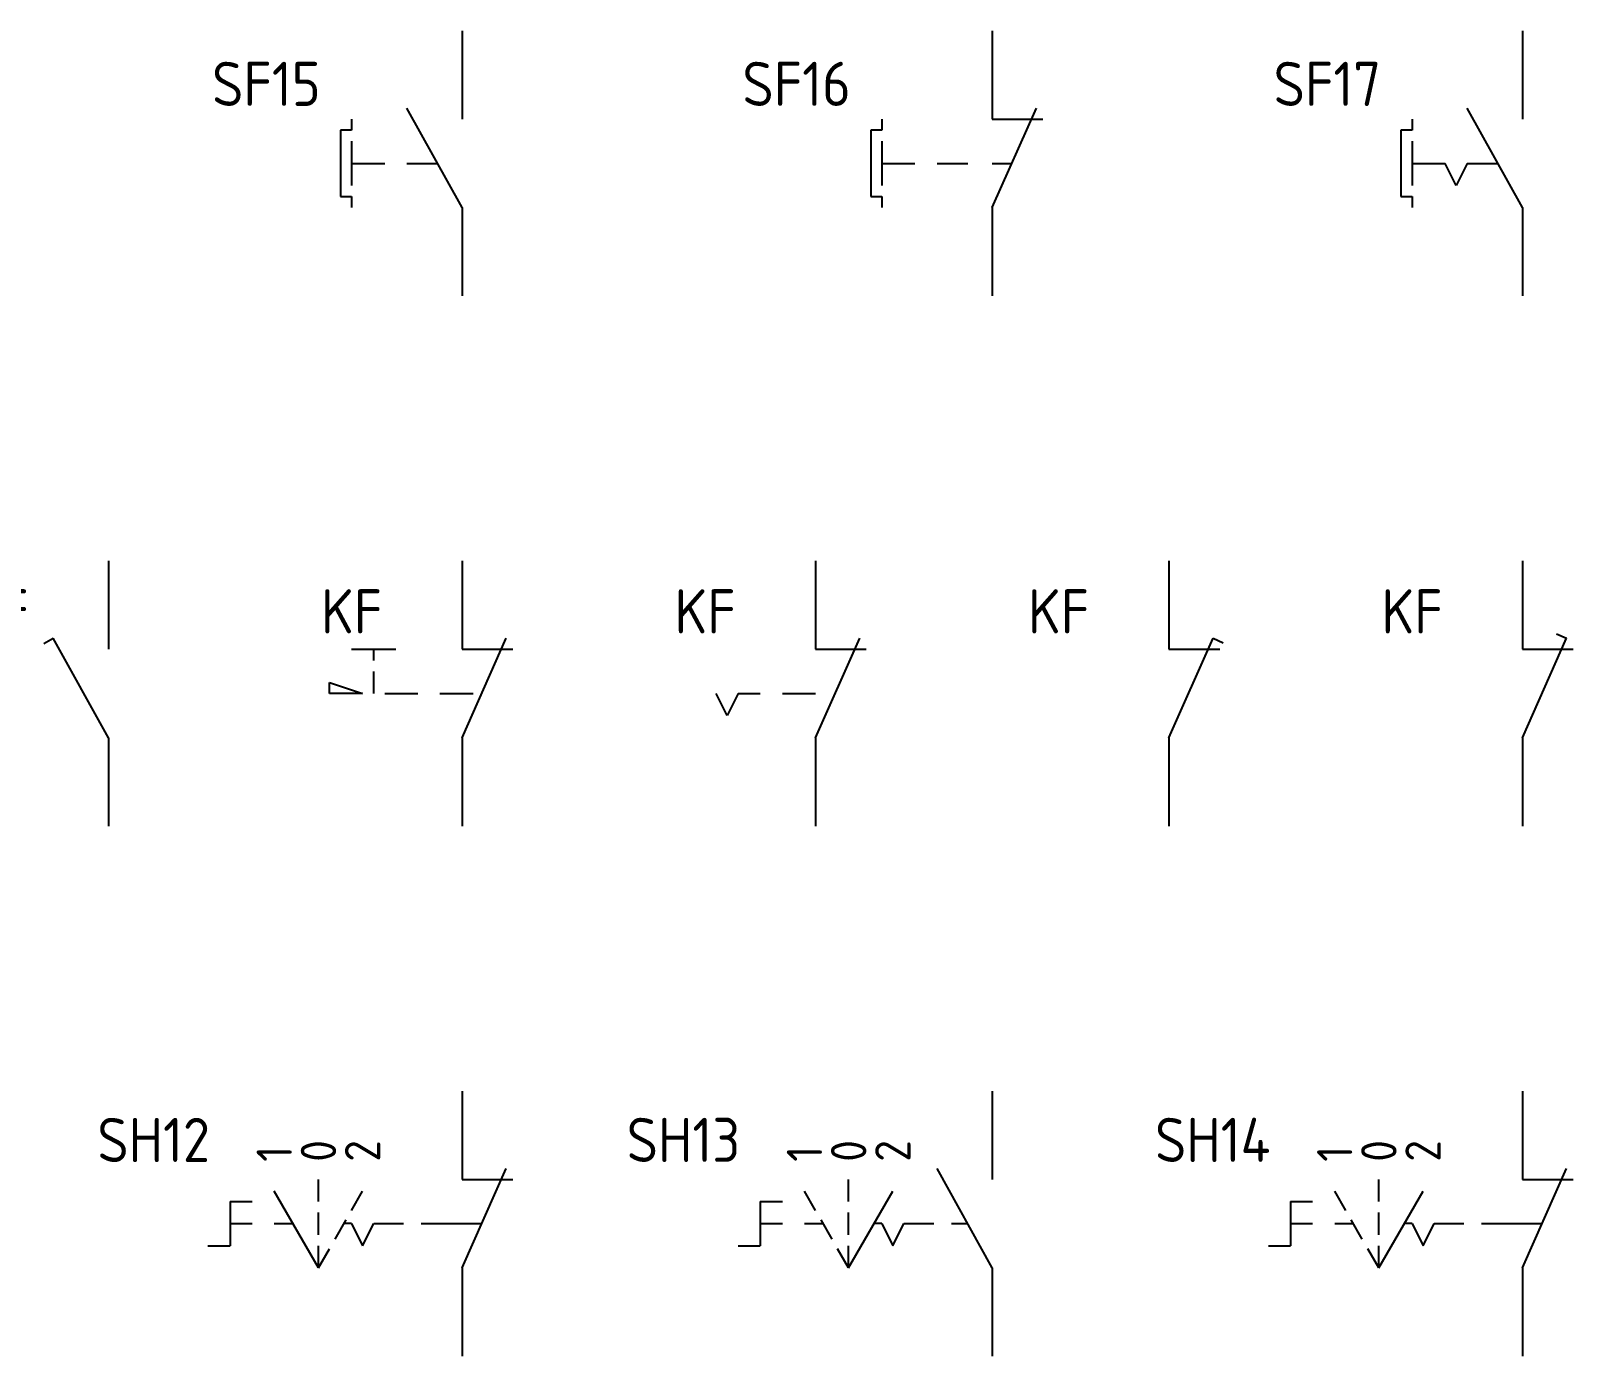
# Model space of a CAD drawing. Header units: millimetres. Extents: x 1746 to 2533, y 1027 to 2108.
# Drawn here: x 2075.6 to 2162.9, y 2032.5 to 2107.5 of the extents above; entities that cross this region are included whole.
import ezdxf
from ezdxf.enums import TextEntityAlignment as Align

# ---------------------------------------------------------------- set-up
doc = ezdxf.new("R2010")
doc.units = ezdxf.units.MM
for name, color, linetype in [('POS', 7, 'Continuous'), ('SYMS', 7, 'Continuous'), ('TAGS', 7, 'Continuous')]:
    doc.layers.add(name, color=color, linetype=linetype)
doc.styles.add('WD_IEC', font='isocp2.shx', dxfattribs={"width": 0.9, "height": 4})

# ---------------------------------------------------------------- blocks, each defined once
blk = doc.blocks.new('VPB11RE')
for p, q in [((0, 7.5), (0, 2.5)), ((0, -2.5), (-3.125, 3.125)), ((-6.25, 1.875), (-6.875, 1.875)), ((-6.875, 1.875), (-6.875, -1.875)), ((-6.25, 2.5), (-6.25, 1.875)), ((-6.25, 1.25), (-6.25, -1.25)), ((-6.25, 0), (-4.375, 0)), ((-3.125, 0), (-1.389, 0)), ((-6.875, -1.875), (-6.25, -1.875)), ((-6.25, -1.875), (-6.25, -2.5)), ((0, -2.5), (0, -7.5))]:
    blk.add_line(p, q)
at = {"style": 'WD_IEC'}
for tag, p in [('INST', (-8, 10.25)), ('LOC', (-8, 6.75)), ('TAG1', (-8, 3.25)), ('DESC1', (-8, -10.35)), ('DESC2', (-8, -13.85)), ('DESC3', (-8, -17.35))]:
    blk.add_attdef(tag, text='', height=2.5, dxfattribs=at).set_placement(p, align=Align.RIGHT)
blk.add_attdef('TERM01', text='', height=2, rotation=90, dxfattribs=at).set_placement((-1, 7.5), align=Align.RIGHT)
at = {"style": 'WD_IEC', "flags": 1}
for tag, p, height in [('X2TERM01', (0, 7.5), 0.32), ('CONTACT', (0.5, 4.5), 1), ('COMMON', (1.75, 3.25), 1), ('X1LINK', (0, 0), 0.32), ('ASSYCODE', (1, -4), 1), ('FAMILY', (1, -5.5), 1), ('CATDESC', (1, -7), 1), ('X8TERM02', (0, -7.5), 0.32)]:
    blk.add_attdef(tag, p, '', height=height, dxfattribs=at)
at = {"style": 'WD_IEC', "flags": 9}
for tag, p in [('MFG', (-8.5, -0.25)), ('CAT', (-8.5, -2.75))]:
    blk.add_attdef(tag, text='', height=1.5, dxfattribs=at).set_placement(p, align=Align.RIGHT)
at = {"style": 'WD_IEC'}
blk.add_attdef('TERM02', (-1, -7.5), '', height=2, rotation=90, dxfattribs=at)
at = {"lineweight": 15, "style": 'WD_IEC'}
blk.add_attdef('XREF', text='', height=2.5, dxfattribs=at).set_placement((-8, -6.35), align=Align.RIGHT)
blk = doc.blocks.new('VPB12RE')
for p, q in [((0, 7.5), (0, 2.5)), ((0, -2.5), (2.5, 3.125)), ((-6.25, 1.875), (-6.875, 1.875)), ((-6.875, 1.875), (-6.875, -1.875)), ((-6.25, 2.5), (-6.25, 1.875)), ((0, 2.5), (2.868, 2.5)), ((-6.25, 1.25), (-6.25, -1.25)), ((-6.25, 0), (-4.375, 0)), ((-3.125, 0), (-1.389, 0)), ((0, 0), (1.111, 0)), ((-6.875, -1.875), (-6.25, -1.875)), ((-6.25, -1.875), (-6.25, -2.5)), ((0, -2.5), (0, -7.5))]:
    blk.add_line(p, q)
at = {"style": 'WD_IEC'}
for tag, p in [('INST', (-8, 10.25)), ('LOC', (-8, 6.75)), ('TAG1', (-8, 3.25)), ('DESC1', (-8, -10.35)), ('DESC2', (-8, -13.85)), ('DESC3', (-8, -17.35))]:
    blk.add_attdef(tag, text='', height=2.5, dxfattribs=at).set_placement(p, align=Align.RIGHT)
blk.add_attdef('TERM01', text='', height=2, rotation=90, dxfattribs=at).set_placement((-1, 7.5), align=Align.RIGHT)
at = {"style": 'WD_IEC', "flags": 1}
for tag, p, height in [('X2TERM01', (0, 7.5), 0.32), ('CONTACT', (0.5, 4.5), 1), ('COMMON', (1.75, 3.25), 1), ('X1LINK', (1.5, 0), 0.32), ('ASSYCODE', (1, -4), 1), ('FAMILY', (1, -5.5), 1), ('CATDESC', (1, -7), 1), ('X8TERM02', (0, -7.5), 0.32)]:
    blk.add_attdef(tag, p, '', height=height, dxfattribs=at)
at = {"style": 'WD_IEC', "flags": 9}
for tag, p in [('MFG', (-8.5, -0.25)), ('CAT', (-8.5, -2.75))]:
    blk.add_attdef(tag, text='', height=1.5, dxfattribs=at).set_placement(p, align=Align.RIGHT)
at = {"style": 'WD_IEC'}
blk.add_attdef('TERM02', (-1, -7.5), '', height=2, rotation=90, dxfattribs=at)
at = {"lineweight": 15, "style": 'WD_IEC'}
blk.add_attdef('XREF', text='', height=2.5, dxfattribs=at).set_placement((-8, -6.35), align=Align.RIGHT)
blk = doc.blocks.new('VPB11REL')
for p, q in [((0, 7.5), (0, 2.5)), ((0, -2.5), (-3.125, 3.125)), ((-6.25, 1.875), (-6.875, 1.875)), ((-6.875, 1.875), (-6.875, -1.875)), ((-6.25, 2.5), (-6.25, 1.875)), ((-6.25, 1.25), (-6.25, -1.25)), ((-6.25, 0), (-4.375, 0)), ((-3.75, -1.25), (-4.375, 0)), ((-3.125, 0), (-3.75, -1.25)), ((-3.125, 0), (-1.389, 0)), ((-6.875, -1.875), (-6.25, -1.875)), ((-6.25, -1.875), (-6.25, -2.5)), ((0, -2.5), (0, -7.5))]:
    blk.add_line(p, q)
at = {"style": 'WD_IEC'}
for tag, p in [('INST', (-8, 10.25)), ('LOC', (-8, 6.75)), ('TAG1', (-8, 3.25)), ('DESC1', (-8, -10.35)), ('DESC2', (-8, -13.85)), ('DESC3', (-8, -17.35))]:
    blk.add_attdef(tag, text='', height=2.5, dxfattribs=at).set_placement(p, align=Align.RIGHT)
blk.add_attdef('TERM01', text='', height=2, rotation=90, dxfattribs=at).set_placement((-1, 7.5), align=Align.RIGHT)
at = {"style": 'WD_IEC', "flags": 1}
for tag, p, height in [('X2TERM01', (0, 7.5), 0.32), ('CONTACT', (0.5, 4.5), 1), ('COMMON', (1.75, 3.25), 1), ('X1LINK', (0, 0), 0.32), ('ASSYCODE', (1, -4), 1), ('FAMILY', (1, -5.5), 1), ('CATDESC', (1, -7), 1), ('X8TERM02', (0, -7.5), 0.32)]:
    blk.add_attdef(tag, p, '', height=height, dxfattribs=at)
at = {"style": 'WD_IEC', "flags": 9}
for tag, p in [('MFG', (-8.5, -0.25)), ('CAT', (-8.5, -2.75))]:
    blk.add_attdef(tag, text='', height=1.5, dxfattribs=at).set_placement(p, align=Align.RIGHT)
at = {"style": 'WD_IEC'}
blk.add_attdef('TERM02', (-1, -7.5), '', height=2, rotation=90, dxfattribs=at)
at = {"lineweight": 15, "style": 'WD_IEC'}
blk.add_attdef('XREF', text='', height=2.5, dxfattribs=at).set_placement((-8, -6.35), align=Align.RIGHT)
blk = doc.blocks.new('VSS218F')
for p, q in [((0, 7.5), (0, 2.5)), ((-3.671, 2.822), (-3.125, 3.125)), ((0, -2.5), (-3.125, 3.125)), ((0, -2.5), (-3.125, 3.125)), ((0, -2.5), (0, -7.5))]:
    blk.add_line(p, q)
at = {"style": 'WD_IEC'}
for tag, p in [('INST', (-4.511, 9.397)), ('LOC', (-4.511, 6.397)), ('TAG2', (-4.511, 3.397)), ('DESC1', (-4.511, -9.718)), ('DESC2', (-4.511, -12.718)), ('DESC3', (-4.511, -15.718))]:
    blk.add_attdef(tag, text='', height=2.5, dxfattribs=at).set_placement(p, align=Align.RIGHT)
blk.add_attdef('TERM01', text='', height=2, rotation=90, dxfattribs=at).set_placement((-1, 7.5), align=Align.RIGHT)
at = {"style": 'WD_IEC', "flags": 1}
for tag, p, height in [('X2TERM01', (0, 7.5), 0.32), ('CONTACT', (0.75, 3.894), 1), ('COMMON', (2, 2.644), 1), ('X4LINK', (-2.721, 0), 0.32), ('X1LINK', (-0.541, 0), 0.32), ('ASSYCODE', (1, -3.5), 1), ('FAMILY', (1, -5), 1), ('CATDESC', (1, -6.5), 1), ('X8TERM02', (0, -7.5), 0.32)]:
    blk.add_attdef(tag, p, '', height=height, dxfattribs=at)
at = {"style": 'WD_IEC'}
blk.add_attdef('TERM02', (-1.099, -7.8), '', height=2, rotation=90, dxfattribs=at)
at = {"lineweight": 15, "style": 'WD_IEC'}
blk.add_attdef('STATE', (1, -2), '', height=2.5, dxfattribs=at)
blk.add_attdef('XREF', text='', height=2.5, dxfattribs=at).set_placement((-4.511, -6.718), align=Align.RIGHT)
blk = doc.blocks.new('VSS2221F')
for p, q in [((0, 7.5), (0, 2.5)), ((0, -2.5), (2.5, 3.125)), ((-6.25, 2.5), (-3.75, 2.5)), ((-5, 1.875), (-5, 2.5)), ((0, 2.5), (2.868, 2.5)), ((-5, 0), (-5, 1.25)), ((-7.5, 0.625), (-5.625, 0)), ((-7.5, 0), (-7.5, 0.625)), ((-5.625, 0), (-7.5, 0)), ((-4.375, 0), (-2.5, 0)), ((-1.25, 0), (0.625, 0)), ((0, -2.5), (0, -7.5))]:
    blk.add_line(p, q)
at = {"style": 'WD_IEC'}
for tag, p in [('INST', (-4.511, 9.397)), ('LOC', (-4.511, 6.397)), ('TAG2', (-4.511, 3.397)), ('DESC1', (-4.511, -9.718)), ('DESC2', (-4.511, -12.718)), ('DESC3', (-4.511, -15.718))]:
    blk.add_attdef(tag, text='', height=2.5, dxfattribs=at).set_placement(p, align=Align.RIGHT)
blk.add_attdef('TERM01', text='', height=2, rotation=90, dxfattribs=at).set_placement((-1, 7.5), align=Align.RIGHT)
at = {"style": 'WD_IEC', "flags": 1}
for tag, p, height in [('X2TERM01', (0, 7.5), 0.32), ('CONTACT', (0.75, 5.53), 1), ('COMMON', (2, 4.28), 1), ('X4LINK', (-9.422, 0), 0.32), ('X1LINK', (2.181, 0), 0.32), ('ASSYCODE', (1, -3.5), 1), ('FAMILY', (1, -5), 1), ('CATDESC', (1, -6.5), 1), ('X8TERM02', (0, -7.5), 0.32)]:
    blk.add_attdef(tag, p, '', height=height, dxfattribs=at)
at = {"style": 'WD_IEC'}
blk.add_attdef('TERM02', (-1.099, -7.8), '', height=2, rotation=90, dxfattribs=at)
at = {"lineweight": 15, "style": 'WD_IEC'}
blk.add_attdef('STATE', (4.159, -2), '', height=2.5, dxfattribs=at)
blk.add_attdef('XREF', text='', height=2.5, dxfattribs=at).set_placement((-4.511, -6.718), align=Align.RIGHT)
blk = doc.blocks.new('VSS2222F')
for p, q in [((0, 7.5), (0, 2.5)), ((0, -2.5), (2.5, 3.125)), ((0, 2.5), (2.868, 2.5)), ((-5, -1.25), (-5.625, 0)), ((-4.375, 0), (-5, -1.25)), ((-4.375, 0), (-3.125, 0)), ((-1.875, 0), (0, 0)), ((0, -2.5), (0, -7.5))]:
    blk.add_line(p, q)
at = {"style": 'WD_IEC'}
for tag, p in [('INST', (-4.511, 9.397)), ('LOC', (-4.511, 6.397)), ('TAG2', (-4.511, 3.397)), ('DESC1', (-4.511, -9.718)), ('DESC2', (-4.511, -12.718)), ('DESC3', (-4.511, -15.718))]:
    blk.add_attdef(tag, text='', height=2.5, dxfattribs=at).set_placement(p, align=Align.RIGHT)
blk.add_attdef('TERM01', text='', height=2, rotation=90, dxfattribs=at).set_placement((-1, 7.5), align=Align.RIGHT)
at = {"style": 'WD_IEC', "flags": 1}
for tag, p, height in [('X2TERM01', (0, 7.5), 0.32), ('CONTACT', (0.75, 5.53), 1), ('COMMON', (2, 4.28), 1), ('X4LINK', (-7.258, 0), 0.32), ('X1LINK', (2.181, 0), 0.32), ('ASSYCODE', (1, -3.5), 1), ('FAMILY', (1, -5), 1), ('CATDESC', (1, -6.5), 1), ('X8TERM02', (0, -7.5), 0.32)]:
    blk.add_attdef(tag, p, '', height=height, dxfattribs=at)
at = {"style": 'WD_IEC'}
blk.add_attdef('TERM02', (-1.099, -7.8), '', height=2, rotation=90, dxfattribs=at)
at = {"lineweight": 15, "style": 'WD_IEC'}
blk.add_attdef('STATE', (4.159, -2), '', height=2.5, dxfattribs=at)
blk.add_attdef('XREF', text='', height=2.5, dxfattribs=at).set_placement((-4.511, -6.718), align=Align.RIGHT)
blk = doc.blocks.new('VSS227F')
for p, q in [((0, 7.5), (0, 2.5)), ((0, -2.5), (2.5, 3.125)), ((2.5, 3.125), (3.071, 2.871)), ((0, 2.5), (2.868, 2.5)), ((0, -2.5), (0, -7.5))]:
    blk.add_line(p, q)
at = {"style": 'WD_IEC'}
for tag, p in [('INST', (-4.511, 9.397)), ('LOC', (-4.511, 6.397)), ('TAG2', (-4.511, 3.397)), ('DESC1', (-4.511, -9.718)), ('DESC2', (-4.511, -12.718)), ('DESC3', (-4.511, -15.718))]:
    blk.add_attdef(tag, text='', height=2.5, dxfattribs=at).set_placement(p, align=Align.RIGHT)
blk.add_attdef('TERM01', text='', height=2, rotation=90, dxfattribs=at).set_placement((-1, 7.5), align=Align.RIGHT)
at = {"style": 'WD_IEC', "flags": 1}
for tag, p, height in [('X2TERM01', (0, 7.5), 0.32), ('CONTACT', (0.75, 5.53), 1), ('COMMON', (2, 4.28), 1), ('X4LINK', (0.001, 0), 0.32), ('X1LINK', (2.181, 0), 0.32), ('ASSYCODE', (1, -3.5), 1), ('FAMILY', (1, -5), 1), ('CATDESC', (1, -6.5), 1), ('X8TERM02', (0, -7.5), 0.32)]:
    blk.add_attdef(tag, p, '', height=height, dxfattribs=at)
at = {"style": 'WD_IEC'}
blk.add_attdef('TERM02', (-1.099, -7.8), '', height=2, rotation=90, dxfattribs=at)
at = {"lineweight": 15, "style": 'WD_IEC'}
blk.add_attdef('STATE', (4.159, -2), '', height=2.5, dxfattribs=at)
blk.add_attdef('XREF', text='', height=2.5, dxfattribs=at).set_placement((-4.511, -6.718), align=Align.RIGHT)
blk = doc.blocks.new('VSS228F')
for p, q in [((0, 7.5), (0, 2.5)), ((0, -2.5), (2.5, 3.125)), ((1.929, 3.379), (2.5, 3.125)), ((0, 2.5), (2.868, 2.5)), ((0, -2.5), (0, -7.5))]:
    blk.add_line(p, q)
at = {"style": 'WD_IEC'}
for tag, p in [('INST', (-4.511, 9.397)), ('LOC', (-4.511, 6.397)), ('TAG2', (-4.511, 3.397)), ('DESC1', (-4.511, -9.718)), ('DESC2', (-4.511, -12.718)), ('DESC3', (-4.511, -15.718))]:
    blk.add_attdef(tag, text='', height=2.5, dxfattribs=at).set_placement(p, align=Align.RIGHT)
blk.add_attdef('TERM01', text='', height=2, rotation=90, dxfattribs=at).set_placement((-1, 7.5), align=Align.RIGHT)
at = {"style": 'WD_IEC', "flags": 1}
for tag, p, height in [('X2TERM01', (0, 7.5), 0.32), ('CONTACT', (0.75, 5.53), 1), ('COMMON', (2, 4.28), 1), ('X4LINK', (0.001, 0), 0.32), ('X1LINK', (2.181, 0), 0.32), ('ASSYCODE', (1, -3.5), 1), ('FAMILY', (1, -5), 1), ('CATDESC', (1, -6.5), 1), ('X8TERM02', (0, -7.5), 0.32)]:
    blk.add_attdef(tag, p, '', height=height, dxfattribs=at)
at = {"style": 'WD_IEC'}
blk.add_attdef('TERM02', (-1.099, -7.8), '', height=2, rotation=90, dxfattribs=at)
at = {"lineweight": 15, "style": 'WD_IEC'}
blk.add_attdef('STATE', (4.159, -2), '', height=2.5, dxfattribs=at)
blk.add_attdef('XREF', text='', height=2.5, dxfattribs=at).set_placement((-4.511, -6.718), align=Align.RIGHT)
blk = doc.blocks.new('VSS12S32')
for p, q in [((0, 7.5), (0, 2.5)), ((0, -2.5), (2.5, 3.125)), ((-8.125, -2.5), (-10.625, 1.83)), ((-8.125, 1.25), (-8.125, 2.5)), ((-6.25, 0.748), (-5.625, 1.83)), ((0, 2.5), (2.868, 2.5)), ((-13.125, 1.25), (-11.875, 1.25)), ((-13.125, 1.25), (-13.125, -1.25)), ((-13.125, 0), (-11.875, 0)), ((-10.625, 0), (-9.568, 0)), ((-8.125, -0.625), (-8.125, 0.625)), ((-7.187, -0.876), (-6.562, 0.206)), ((-6.25, 0), (-6.682, 0)), ((-6.25, 0), (-5.625, -1.25)), ((-5.625, -1.25), (-5, 0)), ((-5, 0), (-3.312, 0)), ((-2.312, 0), (1.111, 0)), ((-14.375, -1.25), (-13.125, -1.25)), ((-8.125, -2.5), (-8.125, -1.25)), ((-8.125, -2.5), (-7.5, -1.417)), ((0, -2.5), (0, -7.5))]:
    blk.add_line(p, q)
at = {"style": 'WD_IEC'}
for tag, p in [('INST', (-14.26, 9.485)), ('LOC', (-14.26, 6.485)), ('TAG1', (-14.26, 3.485)), ('DESC1', (-14.26, -9.63)), ('DESC2', (-14.26, -12.63)), ('DESC3', (-14.26, -15.63))]:
    blk.add_attdef(tag, text='', height=2.5, dxfattribs=at).set_placement(p, align=Align.RIGHT)
at = {"style": 'WD_IEC', "flags": 8}
for tag, p in [('POS2', (-8.125, 3.5)), ('POS3', (-5.625, 3.5)), ('POS1', (-10.625, 3.5))]:
    blk.add_attdef(tag, text='', height=2, rotation=90, dxfattribs=at).set_placement(p, align=Align.MIDDLE_LEFT)
at = {"style": 'WD_IEC'}
blk.add_attdef('TERM01', text='', height=2, rotation=90, dxfattribs=at).set_placement((-1, 7.5), align=Align.RIGHT)
at = {"style": 'WD_IEC', "flags": 1}
for tag, p, height in [('X2TERM01', (0, 7.5), 0.32), ('CONTACT', (0.75, 3.894), 1), ('COMMON', (2, 2.644), 1), ('MFG', (-18.204, 0.054), 1.5), ('X1LINK', (1.954, 0), 0.32), ('CAT', (-18.204, -2.518), 1.5), ('ASSYCODE', (1, -3.5), 1), ('FAMILY', (1, -5), 1), ('CATDESC', (1, -6.5), 1), ('X8TERM02', (0, -7.5), 0.32)]:
    blk.add_attdef(tag, p, '', height=height, dxfattribs=at)
at = {"style": 'WD_IEC'}
blk.add_attdef('TERM02', (-1.099, -7.8), '', height=2, rotation=90, dxfattribs=at)
at = {"lineweight": 15, "style": 'WD_IEC'}
blk.add_attdef('XREF', text='', height=2.5, dxfattribs=at).set_placement((-14.26, -6.63), align=Align.RIGHT)
blk = doc.blocks.new('VSS11S33')
for p, q in [((0, 7.5), (0, 2.5)), ((0, -2.5), (-3.125, 3.125)), ((-10, 0.748), (-10.625, 1.83)), ((-8.125, 1.25), (-8.125, 2.5)), ((-8.125, -2.5), (-5.625, 1.83)), ((-13.125, 1.25), (-11.875, 1.25)), ((-13.125, 1.25), (-13.125, -1.25)), ((-13.125, 0), (-11.875, 0)), ((-10.625, 0), (-9.568, 0)), ((-9.062, -0.876), (-9.687, 0.206)), ((-8.125, -0.625), (-8.125, 0.625)), ((-6.25, 0), (-6.682, 0)), ((-6.25, 0), (-5.625, -1.25)), ((-5.625, -1.25), (-5, 0)), ((-5, 0), (-3.312, 0)), ((-2.312, 0), (-1.388, -0.001)), ((-14.375, -1.25), (-13.125, -1.25)), ((-8.125, -2.5), (-8.75, -1.417)), ((-8.125, -2.5), (-8.125, -1.25)), ((0, -2.5), (0, -7.5))]:
    blk.add_line(p, q)
at = {"style": 'WD_IEC'}
for tag, p in [('INST', (-14.261, 9.49)), ('LOC', (-14.261, 6.49)), ('TAG1', (-14.261, 3.49)), ('DESC1', (-14.261, -9.625)), ('DESC2', (-14.261, -12.625)), ('DESC3', (-14.261, -15.625))]:
    blk.add_attdef(tag, text='', height=2.5, dxfattribs=at).set_placement(p, align=Align.RIGHT)
at = {"style": 'WD_IEC', "flags": 8}
for tag, p in [('POS2', (-8.125, 3.5)), ('POS3', (-5.625, 3.5)), ('POS1', (-10.625, 3.5))]:
    blk.add_attdef(tag, text='', height=2, rotation=90, dxfattribs=at).set_placement(p, align=Align.MIDDLE_LEFT)
at = {"style": 'WD_IEC'}
blk.add_attdef('TERM01', text='', height=2, rotation=90, dxfattribs=at).set_placement((-1, 7.5), align=Align.RIGHT)
at = {"style": 'WD_IEC', "flags": 1}
for tag, p, height in [('X2TERM01', (0, 7.5), 0.32), ('CONTACT', (0.75, 3.894), 1), ('COMMON', (2, 2.644), 1), ('MFG', (-18.204, 0.059), 1.5), ('X1LINK', (0, 0), 0.32), ('CAT', (-18.204, -2.513), 1.5), ('ASSYCODE', (1, -3.5), 1), ('FAMILY', (1, -5), 1), ('CATDESC', (1, -6.5), 1), ('X8TERM02', (0, -7.5), 0.32)]:
    blk.add_attdef(tag, p, '', height=height, dxfattribs=at)
at = {"style": 'WD_IEC'}
blk.add_attdef('TERM02', (-1.099, -7.8), '', height=2, rotation=90, dxfattribs=at)
at = {"lineweight": 15, "style": 'WD_IEC'}
blk.add_attdef('XREF', text='', height=2.5, dxfattribs=at).set_placement((-14.261, -6.625), align=Align.RIGHT)
blk = doc.blocks.new('VSS12S33')
for p, q in [((0, 7.5), (0, 2.5)), ((0, -2.5), (2.5, 3.125)), ((-10, 0.748), (-10.625, 1.83)), ((-8.125, 1.25), (-8.125, 2.5)), ((-8.125, -2.5), (-5.625, 1.83)), ((0, 2.5), (2.868, 2.5)), ((-13.125, 1.25), (-11.875, 1.25)), ((-13.125, 1.25), (-13.125, -1.25)), ((-13.125, 0), (-11.875, 0)), ((-10.625, 0), (-9.568, 0)), ((-9.062, -0.876), (-9.687, 0.206)), ((-8.125, -0.625), (-8.125, 0.625)), ((-6.25, 0), (-6.682, 0)), ((-6.25, 0), (-5.625, -1.25)), ((-5.625, -1.25), (-5, 0)), ((-5, 0), (-3.312, 0)), ((-2.312, 0), (1.111, 0)), ((-14.375, -1.25), (-13.125, -1.25)), ((-8.125, -2.5), (-8.75, -1.417)), ((-8.125, -2.5), (-8.125, -1.25)), ((0, -2.5), (0, -7.5))]:
    blk.add_line(p, q)
at = {"style": 'WD_IEC'}
for tag, p in [('INST', (-14.261, 9.49)), ('LOC', (-14.261, 6.49)), ('TAG1', (-14.261, 3.49)), ('DESC1', (-14.261, -9.625)), ('DESC2', (-14.261, -12.625)), ('DESC3', (-14.261, -15.625))]:
    blk.add_attdef(tag, text='', height=2.5, dxfattribs=at).set_placement(p, align=Align.RIGHT)
at = {"style": 'WD_IEC', "flags": 8}
for tag, p in [('POS2', (-8.125, 3.5)), ('POS3', (-5.625, 3.5)), ('POS1', (-10.625, 3.5))]:
    blk.add_attdef(tag, text='', height=2, rotation=90, dxfattribs=at).set_placement(p, align=Align.MIDDLE_LEFT)
at = {"style": 'WD_IEC'}
blk.add_attdef('TERM01', text='', height=2, rotation=90, dxfattribs=at).set_placement((-1, 7.5), align=Align.RIGHT)
at = {"style": 'WD_IEC', "flags": 1}
for tag, p, height in [('X2TERM01', (0, 7.5), 0.32), ('CONTACT', (0.75, 3.894), 1), ('COMMON', (2, 2.644), 1), ('MFG', (-18.204, 0.059), 1.5), ('X1LINK', (1.954, 0), 0.32), ('CAT', (-18.204, -2.513), 1.5), ('ASSYCODE', (1, -3.5), 1), ('FAMILY', (1, -5), 1), ('CATDESC', (1, -6.5), 1), ('X8TERM02', (0, -7.5), 0.32)]:
    blk.add_attdef(tag, p, '', height=height, dxfattribs=at)
at = {"style": 'WD_IEC'}
blk.add_attdef('TERM02', (-1.099, -7.8), '', height=2, rotation=90, dxfattribs=at)
at = {"lineweight": 15, "style": 'WD_IEC'}
blk.add_attdef('XREF', text='', height=2.5, dxfattribs=at).set_placement((-14.261, -6.625), align=Align.RIGHT)

msp = doc.modelspace()

# ---------------------------------------------------------------- block references
at = {"layer": 'SYMS'}
ref = msp.add_blockref('VPB11RE', (2100, 2100), dxfattribs=at)
ref.add_attrib('TAG1', 'SF15', dxfattribs={"layer": 'TAGS', "height": 2.5, "style": 'WD_IEC'}).set_placement((2092, 2103.25), align=Align.RIGHT)
ref = msp.add_blockref('VPB12RE', (2130, 2100), dxfattribs=at)
ref.add_attrib('TAG1', 'SF16', dxfattribs={"layer": 'TAGS', "height": 2.5, "style": 'WD_IEC'}).set_placement((2122, 2103.25), align=Align.RIGHT)
ref = msp.add_blockref('VPB11REL', (2160, 2100), dxfattribs=at)
ref.add_attrib('TAG1', 'SF17', dxfattribs={"layer": 'TAGS', "height": 2.5, "style": 'WD_IEC'}).set_placement((2152, 2103.25), align=Align.RIGHT)
ref = msp.add_blockref('VSS218F', (2080, 2070), dxfattribs=at)
ref.add_attrib('TAG2', 'KF', dxfattribs={"layer": 'TAGS', "height": 2.5, "style": 'WD_IEC'}).set_placement((2075.489, 2073.397), align=Align.RIGHT)
ref = msp.add_blockref('VSS2221F', (2100, 2070), dxfattribs=at)
ref.add_attrib('TAG2', 'KF', dxfattribs={"layer": 'TAGS', "height": 2.5, "style": 'WD_IEC'}).set_placement((2095.489, 2073.397), align=Align.RIGHT)
ref = msp.add_blockref('VSS2222F', (2120, 2070), dxfattribs=at)
ref.add_attrib('TAG2', 'KF', dxfattribs={"layer": 'TAGS', "height": 2.5, "style": 'WD_IEC'}).set_placement((2115.489, 2073.397), align=Align.RIGHT)
ref = msp.add_blockref('VSS227F', (2140, 2070), dxfattribs=at)
ref.add_attrib('TAG2', 'KF', dxfattribs={"layer": 'TAGS', "height": 2.5, "style": 'WD_IEC'}).set_placement((2135.489, 2073.397), align=Align.RIGHT)
ref = msp.add_blockref('VSS228F', (2160, 2070), dxfattribs=at)
ref.add_attrib('TAG2', 'KF', dxfattribs={"layer": 'TAGS', "height": 2.5, "style": 'WD_IEC'}).set_placement((2155.489, 2073.397), align=Align.RIGHT)
ref = msp.add_blockref('VSS12S32', (2100, 2040), dxfattribs=at)
ref.add_attrib('POS1', '1', dxfattribs={"layer": 'POS', "height": 2, "rotation": 90, "style": 'WD_IEC', "flags": 8}).set_placement((2089.375, 2043.5), align=Align.MIDDLE_LEFT)
ref.add_attrib('POS2', '0', dxfattribs={"layer": 'POS', "height": 2, "rotation": 90, "style": 'WD_IEC', "flags": 8}).set_placement((2091.875, 2043.5), align=Align.MIDDLE_LEFT)
ref.add_attrib('POS3', '2', dxfattribs={"layer": 'POS', "height": 2, "rotation": 90, "style": 'WD_IEC', "flags": 8}).set_placement((2094.375, 2043.5), align=Align.MIDDLE_LEFT)
ref.add_attrib('TAG1', 'SH12', dxfattribs={"layer": 'TAGS', "height": 2.5, "style": 'WD_IEC'}).set_placement((2085.74, 2043.485), align=Align.RIGHT)
ref = msp.add_blockref('VSS11S33', (2130, 2040), dxfattribs=at)
ref.add_attrib('POS1', '1', dxfattribs={"layer": 'POS', "height": 2, "rotation": 90, "style": 'WD_IEC', "flags": 8}).set_placement((2119.375, 2043.5), align=Align.MIDDLE_LEFT)
ref.add_attrib('POS2', '0', dxfattribs={"layer": 'POS', "height": 2, "rotation": 90, "style": 'WD_IEC', "flags": 8}).set_placement((2121.875, 2043.5), align=Align.MIDDLE_LEFT)
ref.add_attrib('POS3', '2', dxfattribs={"layer": 'POS', "height": 2, "rotation": 90, "style": 'WD_IEC', "flags": 8}).set_placement((2124.375, 2043.5), align=Align.MIDDLE_LEFT)
ref.add_attrib('TAG1', 'SH13', dxfattribs={"layer": 'TAGS', "height": 2.5, "style": 'WD_IEC'}).set_placement((2115.739, 2043.49), align=Align.RIGHT)
ref = msp.add_blockref('VSS12S33', (2160, 2040), dxfattribs=at)
ref.add_attrib('POS1', '1', dxfattribs={"layer": 'POS', "height": 2, "rotation": 90, "style": 'WD_IEC', "flags": 8}).set_placement((2149.375, 2043.5), align=Align.MIDDLE_LEFT)
ref.add_attrib('POS2', '0', dxfattribs={"layer": 'POS', "height": 2, "rotation": 90, "style": 'WD_IEC', "flags": 8}).set_placement((2151.875, 2043.5), align=Align.MIDDLE_LEFT)
ref.add_attrib('POS3', '2', dxfattribs={"layer": 'POS', "height": 2, "rotation": 90, "style": 'WD_IEC', "flags": 8}).set_placement((2154.375, 2043.5), align=Align.MIDDLE_LEFT)
ref.add_attrib('TAG1', 'SH14', dxfattribs={"layer": 'TAGS', "height": 2.5, "style": 'WD_IEC'}).set_placement((2145.739, 2043.49), align=Align.RIGHT)

doc.saveas('drawing.dxf')
